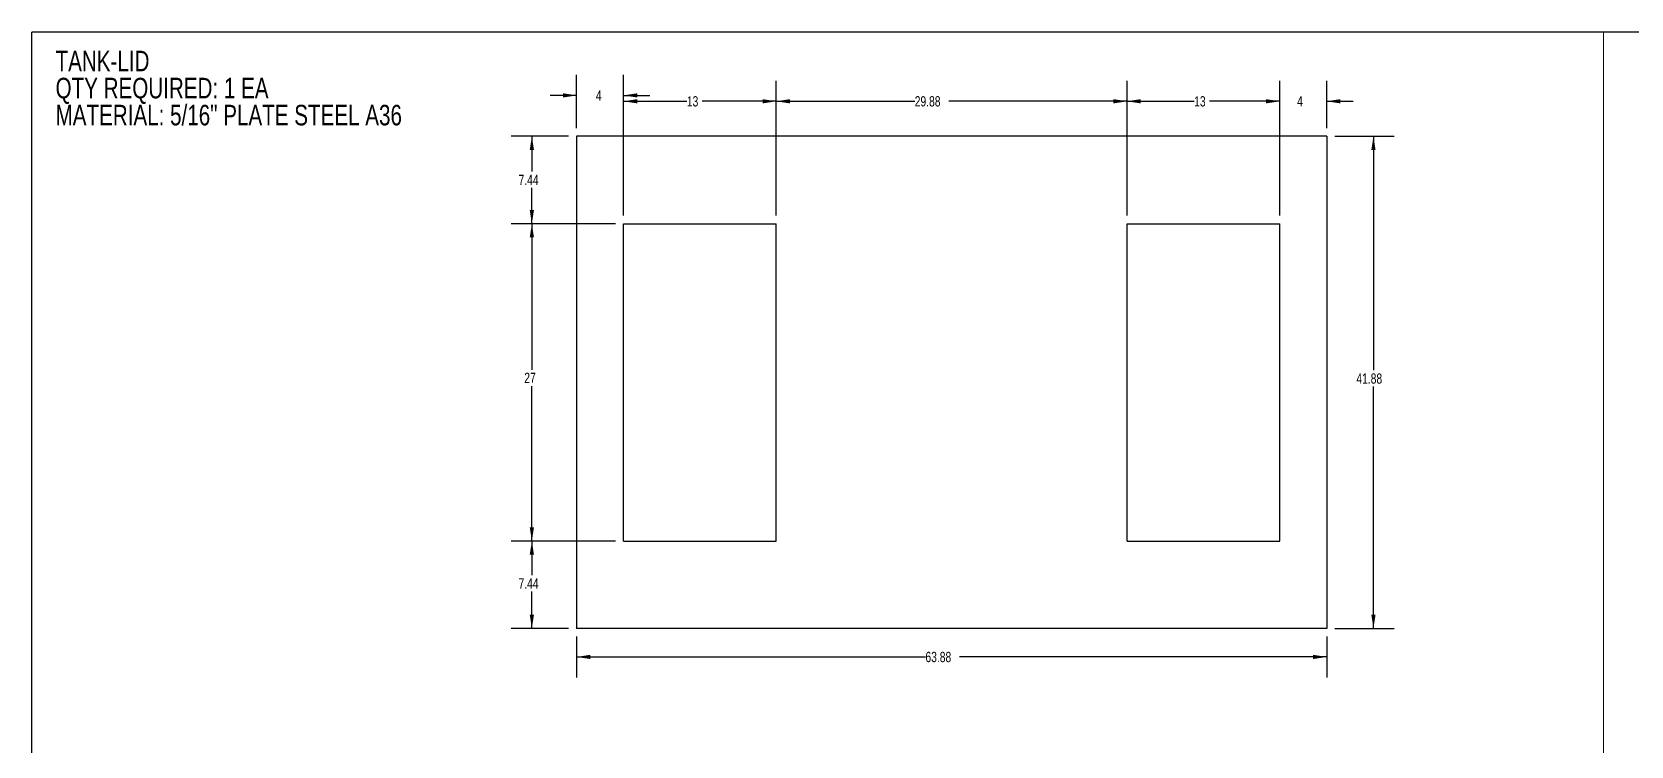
# Model space of a CAD drawing. Header units: inches. Extents: x 0.1 to 16.9, y 0.1 to 10.9.
# Drawn here: x 0.11 to 9.83, y 6.56 to 10.9 of the extents above; entities that cross this region are included whole.
import ezdxf

# ---------------------------------------------------------------- set-up
doc = ezdxf.new("R2010")
doc.units = ezdxf.units.IN
doc.header["$MEASUREMENT"] = 0
doc.layers.add('FORMAT', color=7, linetype='Continuous')
doc.styles.add('SLDTEXTSTYLE0', font='TXT', dxfattribs={"width": 0.75})
doc.dimstyles.new('SLDDIMSTYLE0', dxfattribs={"dimtxt": 0.0625, "dimasz": 0.083333, "dimexe": 0, "dimexo": 0.0625, "dimgap": 0.015625, "dimtad": 0, "dimtih": 1, "dimtoh": 1, "dimlfac": 14, "dimrnd": 1e-09, "dimzin": 12, "dimdsep": 46, "dimtxsty": 'SLDTEXTSTYLE0', "dimsah": 1, "dimcen": 0.09, "dimadec": 0, "dimazin": 3, "dimtfac": 1, "dimtofl": 0, "dimtmove": 0, "dimatfit": 3, "dimfxl": 0, "dimfrac": 2, "dimtolj": 1, "dimtzin": 12, "dimarcsym": 0})
doc.dimstyles.new('SLDDIMSTYLE1', dxfattribs={"dimtxt": 0.0625, "dimasz": 0.083333, "dimexe": 0, "dimexo": 0.0625, "dimgap": 0.015625, "dimtad": 0, "dimtih": 1, "dimtoh": 1, "dimlfac": 14, "dimrnd": 1e-09, "dimzin": 12, "dimdsep": 46, "dimtxsty": 'SLDTEXTSTYLE0', "dimsah": 1, "dimcen": 0.09, "dimadec": 0, "dimazin": 3, "dimtfac": 1, "dimtmove": 0, "dimatfit": 0, "dimfxl": 0, "dimfrac": 2, "dimtolj": 1, "dimtzin": 12, "dimarcsym": 0})

# ---------------------------------------------------------------- blocks, each defined once
blk = doc.blocks.new('_D')
at = {"layer": 'FORMAT', "color": 7}
for p, q in [((3.6553, 7.8014), (3.0221, 7.8014)), ((3.1471, 7.8014), (3.1471, 7.5938)), ((3.1471, 7.2702), (3.1471, 7.4945)), ((3.3696, 7.2702), (3.0221, 7.2702))]:
    blk.add_line(p, q, dxfattribs=at)
for points in [[(3.1471, 7.8014), (3.1342, 7.7181), (3.1599, 7.7181)], [(3.1471, 7.2702), (3.1599, 7.3535), (3.1342, 7.3535)]]:
    blk.add_solid(points, dxfattribs=at)
at = {"layer": 'FORMAT', "color": 7, "insert": (3.0663, 7.575), "char_height": 0.0625, "attachment_point": 1, "style": 'SLDTEXTSTYLE0'}
blk.add_mtext('7.44', dxfattribs=at)
blk = doc.blocks.new('_D_1')
at = {"layer": 'FORMAT', "color": 7}
for p, q in [((3.6553, 9.73), (3.0221, 9.73)), ((3.1471, 9.73), (3.1471, 8.8428)), ((3.1471, 7.8014), (3.1471, 8.7435)), ((3.6553, 7.8014), (3.0221, 7.8014))]:
    blk.add_line(p, q, dxfattribs=at)
for points in [[(3.1471, 9.73), (3.1342, 9.6467), (3.1599, 9.6467)], [(3.1471, 7.8014), (3.1599, 7.8848), (3.1342, 7.8848)]]:
    blk.add_solid(points, dxfattribs=at)
at = {"layer": 'FORMAT', "color": 7, "insert": (3.1009, 8.8241), "char_height": 0.0625, "attachment_point": 1, "style": 'SLDTEXTSTYLE0'}
blk.add_mtext('27', dxfattribs=at)
blk = doc.blocks.new('_D_2')
at = {"layer": 'FORMAT', "color": 7}
for p, q in [((3.3696, 10.2613), (3.0221, 10.2613)), ((3.1471, 10.2613), (3.1471, 10.0463)), ((3.1471, 9.73), (3.1471, 9.947)), ((3.6553, 9.73), (3.0221, 9.73))]:
    blk.add_line(p, q, dxfattribs=at)
for points in [[(3.1471, 10.2613), (3.1342, 10.1779), (3.1599, 10.1779)], [(3.1471, 9.73), (3.1599, 9.8133), (3.1342, 9.8133)]]:
    blk.add_solid(points, dxfattribs=at)
at = {"layer": 'FORMAT', "color": 7, "insert": (3.0663, 10.0276), "char_height": 0.0625, "attachment_point": 1, "style": 'SLDTEXTSTYLE0'}
blk.add_mtext('7.44', dxfattribs=at)
blk = doc.blocks.new('_D_3')
at = {"layer": 'FORMAT', "color": 7}
for p, q in [((3.4196, 10.3113), (3.4196, 10.6348)), ((3.7053, 9.78), (3.7053, 10.6348)), ((3.4196, 10.5098), (3.2593, 10.5098)), ((3.7053, 10.5098), (3.8656, 10.5098))]:
    blk.add_line(p, q, dxfattribs=at)
for points in [[(3.4196, 10.5098), (3.3363, 10.5226), (3.3363, 10.4969)], [(3.7053, 10.5098), (3.7886, 10.4969), (3.7886, 10.5226)]]:
    blk.add_solid(points, dxfattribs=at)
at = {"layer": 'FORMAT', "color": 7, "insert": (3.5367, 10.5407), "char_height": 0.0625, "attachment_point": 1, "style": 'SLDTEXTSTYLE0'}
blk.add_mtext('4', dxfattribs=at)
blk = doc.blocks.new('_D_4')
at = {"layer": 'FORMAT', "color": 7}
for p, q in [((3.7053, 9.78), (3.7053, 10.599)), ((4.6339, 9.78), (4.6339, 10.599)), ((3.7053, 10.474), (4.0899, 10.474)), ((4.6339, 10.474), (4.1823, 10.474))]:
    blk.add_line(p, q, dxfattribs=at)
for points in [[(3.7053, 10.474), (3.7886, 10.4612), (3.7886, 10.4869)], [(4.6339, 10.474), (4.5505, 10.4869), (4.5505, 10.4612)]]:
    blk.add_solid(points, dxfattribs=at)
at = {"layer": 'FORMAT', "color": 7, "insert": (4.0899, 10.505), "char_height": 0.0625, "attachment_point": 1, "style": 'SLDTEXTSTYLE0'}
blk.add_mtext('13', dxfattribs=at)
blk = doc.blocks.new('_D_5')
at = {"layer": 'FORMAT', "color": 7}
for p, q in [((4.6339, 9.78), (4.6339, 10.599)), ((6.7678, 9.78), (6.7678, 10.599)), ((4.6339, 10.474), (5.4761, 10.474)), ((6.7678, 10.474), (5.6839, 10.474))]:
    blk.add_line(p, q, dxfattribs=at)
for points in [[(4.6339, 10.474), (4.7172, 10.4612), (4.7172, 10.4869)], [(6.7678, 10.474), (6.6845, 10.4869), (6.6845, 10.4612)]]:
    blk.add_solid(points, dxfattribs=at)
at = {"layer": 'FORMAT', "color": 7, "insert": (5.4761, 10.505), "char_height": 0.0625, "attachment_point": 1, "style": 'SLDTEXTSTYLE0'}
blk.add_mtext('29.88', dxfattribs=at)
blk = doc.blocks.new('_D_6')
at = {"layer": 'FORMAT', "color": 7}
for p, q in [((6.7678, 9.78), (6.7678, 10.599)), ((7.6964, 9.78), (7.6964, 10.599)), ((6.7678, 10.474), (7.1759, 10.474)), ((7.6964, 10.474), (7.2682, 10.474))]:
    blk.add_line(p, q, dxfattribs=at)
for points in [[(6.7678, 10.474), (6.8511, 10.4612), (6.8511, 10.4869)], [(7.6964, 10.474), (7.613, 10.4869), (7.613, 10.4612)]]:
    blk.add_solid(points, dxfattribs=at)
at = {"layer": 'FORMAT', "color": 7, "insert": (7.1759, 10.505), "char_height": 0.0625, "attachment_point": 1, "style": 'SLDTEXTSTYLE0'}
blk.add_mtext('13', dxfattribs=at)
blk = doc.blocks.new('_D_7')
at = {"layer": 'FORMAT', "color": 7}
for p, q in [((7.6964, 9.78), (7.6964, 10.599)), ((7.9821, 10.3113), (7.9821, 10.599)), ((7.6964, 10.474), (7.5361, 10.474)), ((7.9821, 10.474), (8.1424, 10.474))]:
    blk.add_line(p, q, dxfattribs=at)
for points in [[(7.6964, 10.474), (7.613, 10.4869), (7.613, 10.4612)], [(7.9821, 10.474), (8.0654, 10.4612), (8.0654, 10.4869)]]:
    blk.add_solid(points, dxfattribs=at)
at = {"layer": 'FORMAT', "color": 7, "insert": (7.8019, 10.505), "char_height": 0.0625, "attachment_point": 1, "style": 'SLDTEXTSTYLE0'}
blk.add_mtext('4', dxfattribs=at)
blk = doc.blocks.new('_D_8')
at = {"layer": 'FORMAT', "color": 7}
for p, q in [((8.0321, 10.2613), (8.3915, 10.2613)), ((8.2665, 10.2613), (8.2665, 8.8389)), ((8.2665, 7.2702), (8.2665, 8.7396)), ((8.0321, 7.2702), (8.3915, 7.2702))]:
    blk.add_line(p, q, dxfattribs=at)
for points in [[(8.2665, 10.2613), (8.2537, 10.1779), (8.2793, 10.1779)], [(8.2665, 7.2702), (8.2793, 7.3535), (8.2537, 7.3535)]]:
    blk.add_solid(points, dxfattribs=at)
at = {"layer": 'FORMAT', "color": 7, "insert": (8.1626, 8.8201), "char_height": 0.0625, "attachment_point": 1, "style": 'SLDTEXTSTYLE0'}
blk.add_mtext('41.88', dxfattribs=at)
blk = doc.blocks.new('_D_9')
at = {"layer": 'FORMAT', "color": 7}
for p, q in [((3.4196, 7.2202), (3.4196, 6.9718)), ((7.9821, 7.2202), (7.9821, 6.9718)), ((3.4196, 7.0968), (5.5412, 7.0968)), ((7.9821, 7.0968), (5.749, 7.0968))]:
    blk.add_line(p, q, dxfattribs=at)
for points in [[(3.4196, 7.0968), (3.5029, 7.084), (3.5029, 7.1096)], [(7.9821, 7.0968), (7.8988, 7.1096), (7.8988, 7.084)]]:
    blk.add_solid(points, dxfattribs=at)
at = {"layer": 'FORMAT', "color": 7, "insert": (5.5412, 7.1277), "char_height": 0.0625, "attachment_point": 1, "style": 'SLDTEXTSTYLE0'}
blk.add_mtext('63.88', dxfattribs=at)

msp = doc.modelspace()

# ---------------------------------------------------------------- linework, layer by layer
at = {"color": 7, "linetype": 'Continuous', "lineweight": 18}
msp.add_line((9.66538, 0.11424), (9.66538, 10.89507), dxfattribs=at)
at = {"color": 7, "linetype": 'Continuous', "lineweight": 25}
for p, q in [((16.8937, 10.8937), (0.1063, 10.8937)), ((0.1063, 0.11748), (0.1063, 10.8937)), ((7.9821, 10.26127), (3.4196, 10.26127)), ((3.4196, 10.26127), (3.4196, 7.27019)), ((7.9821, 10.26127), (7.9821, 7.27019)), ((3.70531, 7.80144), (3.70531, 9.73002)), ((3.70531, 9.73002), (4.63388, 9.73002)), ((4.63388, 7.80144), (4.63388, 9.73002)), ((6.76781, 7.80144), (6.76781, 9.73002)), ((6.76781, 9.73002), (7.69638, 9.73002)), ((7.69638, 7.80144), (7.69638, 9.73002)), ((3.70531, 7.80144), (4.63388, 7.80144)), ((6.76781, 7.80144), (7.69638, 7.80144)), ((7.9821, 7.27019), (3.4196, 7.27019))]:
    msp.add_line(p, q, dxfattribs=at)

# ---------------------------------------------------------------- texts
at = {"color": 7, "linetype": 'Continuous', "lineweight": 0, "char_height": 0.125, "attachment_point": 1, "style": 'SLDTEXTSTYLE0'}
for s, insert in [('TANK-LID', (0.24975, 10.78123)), ('QTY REQUIRED: 1 EA', (0.24975, 10.61686)), ('MATERIAL: 5/16" PLATE STEEL A36', (0.24975, 10.45249))]:
    msp.add_mtext(s, dxfattribs=dict(at, insert=insert))

# ---------------------------------------------------------------- dimensions: what is measured, and where the dimension line sits
at = {"layer": 'FORMAT', "color": 7}
for base, p1, p2, angle, dimstyle, picture, middle in [((3.70531, 10.50976), (3.4196, 10.26127), (3.70531, 9.73002), 0, 'SLDDIMSTYLE1', '_D_3', (3.55982, 10.50976)), ((4.63388, 10.47404), (3.70531, 9.73002), (4.63388, 9.73002), 0, 'SLDDIMSTYLE0', '_D_4', (4.13613, 10.47404)), ((6.76781, 10.47404), (4.63388, 9.73002), (6.76781, 9.73002), 0, 'SLDDIMSTYLE0', '_D_5', (5.57999, 10.47404)), ((7.69638, 10.47404), (6.76781, 9.73002), (7.69638, 9.73002), 0, 'SLDDIMSTYLE0', '_D_6', (7.22206, 10.47404)), ((7.9821, 10.47404), (7.69638, 9.73002), (7.9821, 10.26127), 0, 'SLDDIMSTYLE1', '_D_7', (7.82498, 10.47404)), ((3.14705, 10.26127), (3.70531, 9.73002), (3.4196, 10.26127), 90, 'SLDDIMSTYLE0', '_D_2', (3.14705, 9.99668)), ((8.266476, 7.270194), (7.982097, 10.261265), (7.982097, 7.270194), 90, 'SLDDIMSTYLE0', '_D_8', (8.266476, 8.789222)), ((3.14705, 9.73002), (3.70531, 7.80144), (3.70531, 9.73002), 90, 'SLDDIMSTYLE0', '_D_1', (3.14705, 8.79314)), ((3.14705, 7.80144), (3.4196, 7.27019), (3.70531, 7.80144), 90, 'SLDDIMSTYLE0', '_D', (3.14705, 7.54411)), ((3.4195967084, 7.0967740752), (7.9820967084, 7.2701939221), (3.4195967084, 7.2701939221), 0, 'SLDDIMSTYLE0', '_D_9', (5.6450819991, 7.0967740752))]:
    dim = msp.add_linear_dim(base=base, p1=p1, p2=p2, angle=angle, dimstyle=dimstyle, dxfattribs=at)
    dim.commit()
    dim.dimension.update_dxf_attribs({"geometry": picture, "text_midpoint": middle, "dimtype": 160})

doc.saveas('drawing.dxf')
